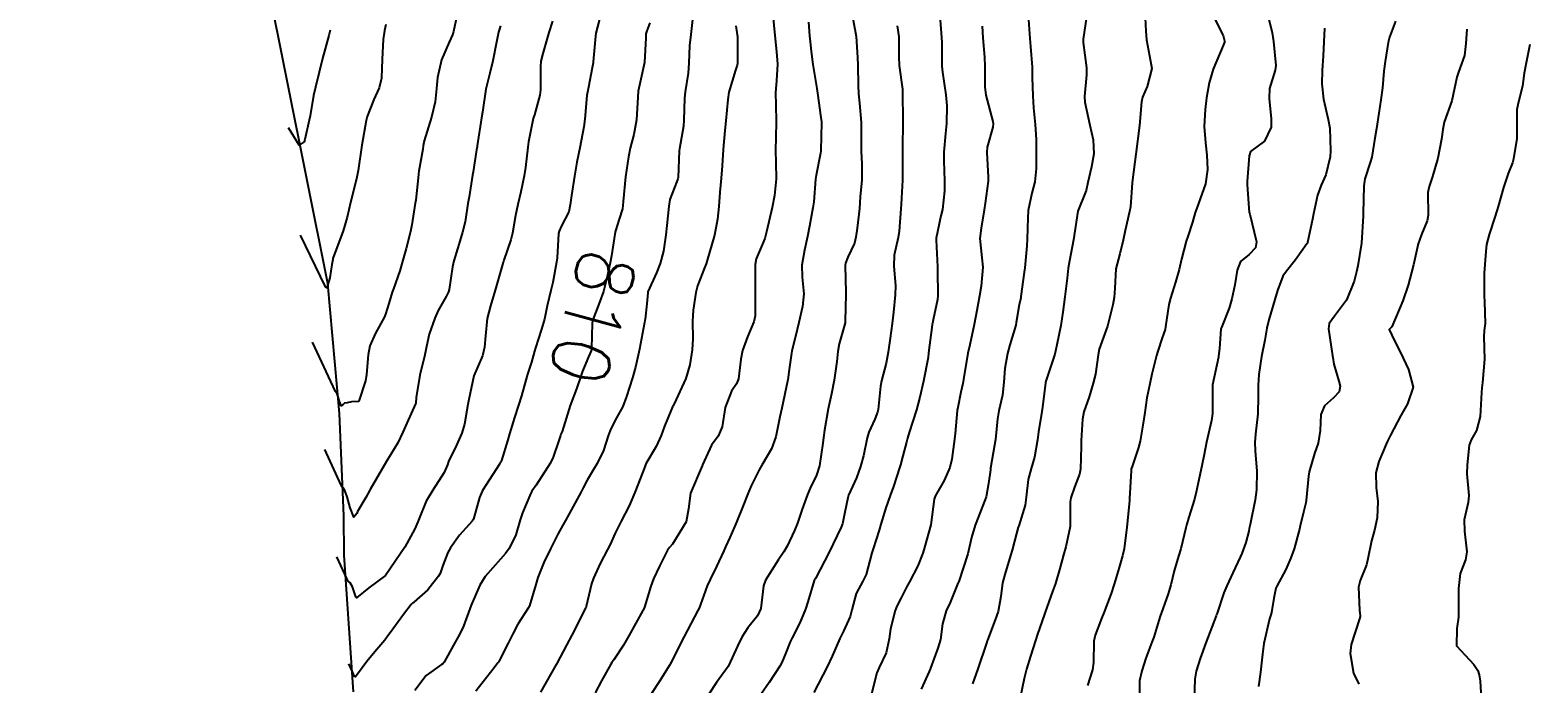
# Model space of a CAD drawing. Header units: metres. Extents: x 307586 to 320046, y 7427249 to 7434250.
# Drawn here: x 319044.4 to 319149, y 7428049.3 to 7428094.9 of the extents above; entities that cross this region are included whole.
import ezdxf
from ezdxf.enums import TextEntityAlignment as Align

# ---------------------------------------------------------------- set-up
doc = ezdxf.new("R2010")
doc.units = ezdxf.units.M
doc.header["$MEASUREMENT"] = 0
for name, color, linetype in [('Area', 45, 'Continuous'), ('Cotas', 45, 'Continuous'), ('Curvas de Nivel 1m', 11, 'Continuous'), ('Curvas de Nivel 5m', 15, 'Continuous')]:
    doc.layers.add(name, color=color, linetype=linetype)
doc.styles.add('Style-STANDARD', font='STANDARD.shx')

msp = doc.modelspace()

# ---------------------------------------------------------------- linework, layer by layer
at = {"layer": 'Area'}
msp.add_polyline3d([(319067.03, 7428048.69, 810.37), (319066.38, 7428058.22, 812.32), (319066.35, 7428060.97, 812.98), (319066.05, 7428068.1, 813.57), (319065.22, 7428077.18, 814.29), (319060.94, 7428098.53, 816.42), (319060.66, 7428099.36, 816.41), (319059.32, 7428103.87, 817.13), (319058.3, 7428107.13, 817.29), (319055.59, 7428115.32, 817.72), (319053, 7428124.51, 817.86), (319052.24, 7428127.42, 818.08), (319050.72, 7428131.81, 818.02), (319049.16, 7428137.6, 817.9), (319046.86, 7428145.3, 817.96), (319044.63, 7428152.61, 817.87), (319044.45, 7428158.94, 817.82), (319044.5, 7428161.32, 817.72), (319044.61, 7428165.44, 817.56), (319044.45, 7428167.79, 817.84), (319044.75, 7428173.58, 821.39)], dxfattribs=at)
at = {"layer": 'Curvas de Nivel 1m', "flags": 128}
for points, elevation in [([(319074.3, 7428096.18), (319074, 7428094.76), (319073.93, 7428094.52), (319073.7, 7428094.01), (319073.17, 7428092.77), (319072.89, 7428091.54), (319072.82, 7428090.77), (319072.71, 7428089.84), (319072.47, 7428088.78), (319071.96, 7428087.13), (319071.88, 7428086.79), (319071.85, 7428086.55), (319071.59, 7428085.02), (319071.55, 7428084.82), (319071.55, 7428084.79), (319071.36, 7428083), (319071.33, 7428082.79), (319071.08, 7428081.26), (319070.99, 7428080.8), (319070.7, 7428079.62), (319070.47, 7428078.8), (319070.25, 7428078.06), (319069.82, 7428076.81), (319069.73, 7428076.57), (319069.48, 7428075.79), (319069.25, 7428075.03), (319069.16, 7428074.81), (319068.56, 7428073.71), (319068.17, 7428072.82), (319068.05, 7428072.21), (319067.93, 7428070.82), (319067.85, 7428070.39), (319067.39, 7428068.97), (319067.36, 7428068.94), (319066.87, 7428068.93), (319066.59, 7428068.85), (319066.4, 7428068.82), (319066.27, 7428068.71), (319066.16, 7428068.65), (319066.05, 7428068.94), (319065.95, 7428069.28), (319065.89, 7428069.48), (319065.84, 7428069.55), (319065.81, 7428069.59), (319065.77, 7428069.64), (319064.17, 7428073.08)], 814), ([(319084.31, 7428096.05), (319083.93, 7428094.64), (319083.9, 7428094.44), (319083.75, 7428092.64), (319083.74, 7428092.58), (319083.68, 7428092.23), (319083.42, 7428090.88), (319083.37, 7428090.64), (319083.31, 7428090.3), (319083.16, 7428088.65), (319083.09, 7428088.11), (319082.81, 7428086.65), (319082.61, 7428085.64), (319082.45, 7428084.66), (319082.23, 7428083.32), (319082.15, 7428082.66), (319082.04, 7428082.18), (319081.54, 7428081.21), (319081.37, 7428080.84), (319081.33, 7428080.67), (319081.23, 7428078.96), (319081.19, 7428078.67), (319080.92, 7428077.25), (319080.78, 7428076.68), (319080.54, 7428075.61), (319080.35, 7428074.68), (319080.15, 7428073.99), (319079.73, 7428072.69), (319079.66, 7428072.47), (319079.43, 7428071.7), (319079.18, 7428070.93), (319079.11, 7428070.69), (319078.74, 7428069.35), (319078.54, 7428068.7), (319078.25, 7428067.84), (319077.91, 7428066.7), (319077.79, 7428066.28), (319077.34, 7428064.84), (319077.31, 7428064.74), (319077.3, 7428064.71), (319077.21, 7428064.58), (319076.02, 7428062.73), (319075.81, 7428062.24), (319075.39, 7428060.74), (319075.29, 7428060.59), (319074.41, 7428059.62), (319073.79, 7428058.75), (319073.61, 7428058.41), (319073.26, 7428057.51), (319073.06, 7428056.96), (319072.96, 7428056.76), (319072.21, 7428055.8), (319071.23, 7428054.95), (319071.13, 7428054.87), (319071.05, 7428054.78), (319070.52, 7428054.09), (319069.57, 7428052.8), (319069.42, 7428052.59), (319069.2, 7428052.3), (319068.51, 7428051.49), (319067.96, 7428050.82), (319067.62, 7428050.38), (319067.16, 7428049.74), (319067.09, 7428049.77), (319066.94, 7428050.1), (319066.7, 7428050.64)], 811), ([(319090.68, 7428095.6), (319090.55, 7428094.56), (319090.47, 7428093.79), (319090.42, 7428092.56), (319090.38, 7428091.85), (319090.16, 7428090.56), (319090.11, 7428090.1), (319090.08, 7428088.57), (319090.04, 7428088.16), (319089.77, 7428086.57), (319089.75, 7428086.43), (319089.67, 7428084.57), (319089.66, 7428084.49), (319089.58, 7428084.29), (319089.09, 7428083.05), (319089.02, 7428082.58), (319088.89, 7428081.23), (319088.82, 7428080.58), (319088.66, 7428079.44), (319088.43, 7428078.58), (319088.16, 7428077.93), (319087.57, 7428076.59), (319087.55, 7428076.53), (319087.48, 7428075.76), (319087.37, 7428074.69), (319087.35, 7428074.59), (319087.32, 7428074.45), (319086.97, 7428072.6), (319086.69, 7428071.34), (319086.5, 7428070.6), (319086.08, 7428069.29), (319085.81, 7428068.61), (319085.38, 7428067.8), (319084.97, 7428067.04), (319084.82, 7428066.63), (319084.46, 7428065.53), (319084.02, 7428064.63), (319083.76, 7428064.21), (319083.33, 7428063.46), (319083.05, 7428062.92), (319082.91, 7428062.64), (319082.34, 7428061.62), (319081.81, 7428060.65), (319081.63, 7428060.32), (319081.28, 7428059.69), (319080.77, 7428058.67), (319080.31, 7428057.72), (319079.89, 7428056.68), (319079.74, 7428056.19), (319079.3, 7428054.69), (319079.22, 7428054.52), (319078.48, 7428053.42), (319078.11, 7428052.7), (319077.82, 7428052.08), (319077.18, 7428050.86), (319077.13, 7428050.76), (319077.09, 7428050.71), (319076.83, 7428050.38), (319075.56, 7428048.73)], 809), ([(319096.29, 7428095.92), (319096.41, 7428094.49), (319096.53, 7428093.33), (319096.61, 7428092.49), (319096.53, 7428091.35), (319096.46, 7428090.49), (319096.48, 7428089.65), (319096.52, 7428088.49), (319096.49, 7428087.36), (319096.47, 7428086.49), (319096.49, 7428085.6), (319096.51, 7428084.49), (319096.4, 7428083.32), (319096.24, 7428082.49), (319095.84, 7428080.79), (319095.77, 7428080.5), (319095.72, 7428080.32), (319095.53, 7428079.87), (319095.12, 7428078.9), (319095.05, 7428078.5), (319095.05, 7428076.95), (319095.05, 7428076.5), (319095.04, 7428074.93), (319094.96, 7428074.51), (319094.51, 7428073.45), (319094.16, 7428072.51), (319094.05, 7428071.9), (319093.89, 7428070.52), (319093.75, 7428070.17), (319093.4, 7428069.66), (319092.96, 7428068.52), (319092.74, 7428067.17), (319092.46, 7428066.53), (319092.01, 7428065.89), (319091.38, 7428064.54), (319091.37, 7428064.51), (319091.34, 7428064.46), (319090.53, 7428062.55), (319090.4, 7428061.46), (319090.24, 7428060.56), (319089.28, 7428058.99), (319089.08, 7428058.77), (319088.94, 7428058.57), (319088.37, 7428057.47), (319087.96, 7428056.58), (319087.77, 7428056.06), (319087.32, 7428054.59), (319087.3, 7428054.52), (319087.22, 7428054.38), (319086.24, 7428052.6), (319085.86, 7428051.94), (319085.18, 7428050.93), (319085.05, 7428050.74), (319084.98, 7428050.62), (319084.32, 7428049.47), (319083.88, 7428048.63)], 807), ([(319107.92, 7428096.16), (319108.05, 7428094.35), (319108.07, 7428093.98), (319108.07, 7428092.35), (319108.11, 7428091.92), (319108.35, 7428090.34), (319108.42, 7428089.57), (319108.39, 7428088.34), (319108.33, 7428087.64), (319108.22, 7428086.34), (319108.21, 7428085.74), (319108.27, 7428084.34), (319108.27, 7428083.65), (319108.11, 7428082.34), (319108.01, 7428081.9), (319107.69, 7428080.35), (319107.68, 7428080.21), (319107.77, 7428078.35), (319107.77, 7428078.09), (319107.79, 7428076.35), (319107.77, 7428076.07), (319107.47, 7428074.64), (319107.42, 7428074.4), (319107.41, 7428074.35), (319107.4, 7428074.29), (319107.15, 7428072.35), (319107.11, 7428072.02), (319106.79, 7428070.36), (319106.53, 7428069.24), (319106.3, 7428068.37), (319105.79, 7428066.79), (319105.68, 7428066.38), (319105.62, 7428066.12), (319105.35, 7428065.15), (319105.19, 7428064.54), (319105.15, 7428064.38), (319104.7, 7428063.01), (319104.48, 7428062.39), (319104.17, 7428061.54), (319103.83, 7428060.39), (319103.71, 7428059.98), (319103.28, 7428058.67), (319103.21, 7428058.47), (319103.19, 7428058.4), (319102.79, 7428056.87), (319102.56, 7428056.41), (319102.1, 7428055.56), (319101.8, 7428054.41), (319101.69, 7428053.95), (319101.21, 7428052.93), (319100.96, 7428052.42), (319100.43, 7428051.19), (319100.07, 7428050.44), (319099.15, 7428048.65)], 803), ([(319114.11, 7428095.9), (319114.21, 7428094.27), (319114.26, 7428093.71), (319114.38, 7428092.27), (319114.39, 7428091.56), (319114.43, 7428090.27), (319114.48, 7428089.44), (319114.59, 7428088.27), (319114.66, 7428087.23), (319114.66, 7428086.27), (319114.65, 7428085.21), (319114.56, 7428084.27), (319114.36, 7428083.48), (319114.1, 7428082.27), (319114.07, 7428081.77), (319114.04, 7428080.28), (319114.01, 7428079.8), (319113.86, 7428078.28), (319113.83, 7428077.96), (319113.59, 7428076.28), (319113.58, 7428076.19), (319113.48, 7428075.69), (319113.27, 7428074.47), (319113.23, 7428074.28), (319112.83, 7428072.91), (319112.66, 7428072.29), (319112.48, 7428071.24), (319112.41, 7428070.29), (319112.31, 7428069.39), (319112.05, 7428068.29), (319111.95, 7428067.74), (319111.81, 7428066.3), (319111.76, 7428065.9), (319111.47, 7428064.3), (319111.46, 7428064.18), (319111.33, 7428063.23), (319111.18, 7428062.3), (319111.11, 7428062.1), (319110.4, 7428060.31), (319110.15, 7428059.46), (319109.88, 7428058.32), (319109.25, 7428056.4), (319109.23, 7428056.35), (319109.22, 7428056.33), (319108.65, 7428054.92), (319108.37, 7428054.34), (319108.12, 7428053.44), (319107.98, 7428052.34), (319107.8, 7428051.74), (319107.28, 7428050.35), (319107.25, 7428050.28), (319107.18, 7428050.11), (319106.63, 7428048.88)], 801), ([(319122.23, 7428096.18), (319122.3, 7428094.77), (319122.35, 7428094.18), (319122.56, 7428093.05), (319122.72, 7428092.17), (319122.41, 7428090.92), (319122.07, 7428090.18), (319122, 7428089.85), (319121.88, 7428088.19), (319121.61, 7428086.19), (319121.38, 7428084.4), (319121.35, 7428084.19), (319121.23, 7428082.53), (319121.18, 7428082.19), (319120.86, 7428080.88), (319120.72, 7428080.2), (319120.49, 7428079.24), (319120.21, 7428078.2), (319120.15, 7428076.85), (319120.1, 7428076.2), (319120, 7428075.69), (319119.64, 7428074.21), (319119.46, 7428073.69), (319119.06, 7428072.6), (319118.98, 7428072.21), (319118.79, 7428070.86), (319118.64, 7428070.22), (319118.35, 7428069.28), (319117.99, 7428068.22), (319117.89, 7428067.72), (319117.8, 7428066.23), (319117.79, 7428065.8), (319117.76, 7428064.23), (319117.69, 7428063.87), (319117.33, 7428062.98), (319117.08, 7428062.23), (319117.04, 7428061.95), (319117.04, 7428060.23), (319116.72, 7428058.8), (319116.56, 7428058.24), (319116.32, 7428057.3), (319116, 7428056.25), (319115.8, 7428055.69), (319115.29, 7428054.26), (319115.22, 7428054.05), (319114.76, 7428052.71), (319114.61, 7428052.27), (319114.27, 7428051.19), (319113.98, 7428050.27), (319113.82, 7428049.63), (319113.53, 7428048.28)], 799), ([(319126.88, 7428096.12), (319127.71, 7428094.47), (319127.81, 7428094.11), (319127.8, 7428094.01), (319127.7, 7428093.79), (319127.01, 7428092.12), (319126.72, 7428091.18), (319126.54, 7428090.13), (319126.46, 7428089.32), (319126.38, 7428088.13), (319126.47, 7428086.98), (319126.57, 7428086.13), (319126.61, 7428085.12), (319126.47, 7428084.13), (319125.87, 7428082.44), (319125.75, 7428082.14), (319125.56, 7428081.46), (319125.24, 7428080.45), (319125.13, 7428080.14), (319124.8, 7428078.87), (319124.63, 7428078.15), (319124.38, 7428077.27), (319124.02, 7428076.15), (319123.92, 7428075.72), (319123.69, 7428074.16), (319123.65, 7428073.96), (319123.46, 7428073.38), (319123.14, 7428072.47), (319123.05, 7428072.16), (319122.74, 7428070.86), (319122.58, 7428070.17), (319122.38, 7428069.2), (319122.23, 7428068.17), (319122.13, 7428067.43), (319121.92, 7428066.17), (319121.81, 7428065.73), (319121.35, 7428064.42), (319121.29, 7428064.24), (319121.28, 7428064.18), (319121.28, 7428064.11), (319121.18, 7428062.18), (319121.17, 7428062.03), (319120.99, 7428060.18), (319120.79, 7428058.68), (319120.68, 7428058.19), (319120.44, 7428057.36), (319120.11, 7428056.2), (319119.89, 7428055.55), (319119.37, 7428054.21), (319119.22, 7428053.82), (319118.77, 7428052.65), (319118.68, 7428052.22), (319118.66, 7428050.74), (319118.6, 7428050.22), (319118.25, 7428049.13)], 798), ([(319130.78, 7428096.08), (319131.13, 7428094.66), (319131.23, 7428094.07), (319131.38, 7428092.38), (319131.34, 7428092.07), (319130.95, 7428090.79), (319130.91, 7428090.08), (319131.06, 7428088.66), (319131.05, 7428088.08), (319130.6, 7428087.1), (319129.62, 7428086.39), (319129.54, 7428086.16), (319129.53, 7428086.09), (319129.38, 7428084.29), (319129.38, 7428084.09), (319129.53, 7428082.12), (319129.54, 7428082.09), (319129.56, 7428082.01), (319130.03, 7428080.09), (319129.96, 7428079.66), (319129.53, 7428079.2), (319128.91, 7428078.71), (319128.69, 7428078.1), (319128.52, 7428077.08), (319128.31, 7428076.1), (319128.13, 7428075.46), (319127.58, 7428074.11), (319127.55, 7428074.02), (319127.45, 7428072.65), (319127.39, 7428072.11), (319127.39, 7428072.05), (319126.97, 7428070.12), (319126.97, 7428068.54), (319126.97, 7428068.12), (319126.89, 7428067.62), (319126.55, 7428066.12), (319126.35, 7428065.14), (319126.14, 7428064.13), (319125.82, 7428062.63), (319125.71, 7428062.13), (319125.31, 7428060.88), (319125.14, 7428060.31), (319125.1, 7428060.14), (319124.75, 7428058.68), (319124.58, 7428058.15), (319124.28, 7428057.14), (319124.05, 7428056.15), (319123.87, 7428055.52), (319123.38, 7428054.16), (319123.34, 7428054.04), (319123.22, 7428053.68), (319122.86, 7428052.51), (319122.74, 7428052.16), (319122.32, 7428051.04), (319122.04, 7428050.17), (319121.88, 7428049.47), (319121.88, 7428048.17)], 797), ([(319065.39, 7428094.86), (319065.3, 7428094.47), (319064.85, 7428092.87), (319064.62, 7428091.92), (319064.36, 7428090.87), (319064.23, 7428090.29), (319064, 7428088.88), (319063.93, 7428088.57), (319063.62, 7428087.22), (319063.57, 7428087.05), (319063.22, 7428086.84), (319062.48, 7428088.03)], 816), ([(319077.28, 7428095.15), (319077.15, 7428094.72), (319076.99, 7428094.01), (319076.74, 7428092.72), (319076.54, 7428091.86), (319076.26, 7428090.73), (319076.02, 7428089.12), (319075.96, 7428088.74), (319075.65, 7428086.78), (319075.65, 7428086.74), (319075.64, 7428086.71), (319075.61, 7428086.51), (319075.36, 7428084.97), (319075.33, 7428084.74), (319075.09, 7428083.22), (319075.01, 7428082.75), (319074.81, 7428081.49), (319074.63, 7428080.75), (319074.36, 7428079.91), (319074.02, 7428078.75), (319073.93, 7428078.33), (319073.7, 7428076.76), (319073.65, 7428076.6), (319073.49, 7428076.28), (319072.94, 7428075.3), (319072.69, 7428074.77), (319072.31, 7428073.64), (319072.12, 7428072.78), (319072, 7428072.21), (319071.66, 7428070.79), (319071.4, 7428069.22), (319071.36, 7428068.82), (319071.35, 7428068.79), (319070.75, 7428067.43), (319070.47, 7428066.8), (319070.11, 7428066.06), (319069.34, 7428064.81), (319068.61, 7428063.54), (319068.19, 7428062.82), (319067.88, 7428062.25), (319067.3, 7428061.27), (319067.25, 7428061.14), (319067.04, 7428060.88), (319066.79, 7428061.52), (319066.57, 7428062.3), (319066.42, 7428062.75), (319066.31, 7428062.92), (319066.23, 7428063), (319066.16, 7428063.12), (319065.01, 7428065.6)], 813), ([(319080.91, 7428095.48), (319080.66, 7428094.68), (319080.23, 7428093.22), (319080.09, 7428092.69), (319080.06, 7428092.31), (319080.06, 7428090.69), (319080.02, 7428090.32), (319079.64, 7428088.95), (319079.58, 7428088.75), (319079.56, 7428088.69), (319079.24, 7428087.07), (319079.18, 7428086.69), (319079.02, 7428085.27), (319078.92, 7428084.7), (319078.69, 7428083.58), (319078.49, 7428082.7), (319078.32, 7428081.93), (319078.11, 7428080.7), (319078.01, 7428080.23), (319077.51, 7428078.8), (319077.48, 7428078.71), (319077.47, 7428078.67), (319076.9, 7428076.72), (319076.57, 7428075.63), (319076.34, 7428074.73), (319076.24, 7428073.52), (319076.17, 7428072.73), (319076.02, 7428072.14), (319075.41, 7428070.74), (319075.06, 7428069.08), (319074.99, 7428068.74), (319074.76, 7428067.36), (319074.58, 7428066.75), (319074.2, 7428065.91), (319073.66, 7428064.76), (319073.57, 7428064.53), (319073.34, 7428063.99), (319072.55, 7428062.77), (319072.09, 7428061.99), (319071.6, 7428060.78), (319071.51, 7428060.56), (319071.29, 7428060.06), (319070.61, 7428058.79), (319069.25, 7428056.81), (319068.1, 7428055.96), (319067.23, 7428055.26), (319067.18, 7428055.32), (319066.95, 7428056.02), (319066.78, 7428056.29), (319066.66, 7428056.41), (319066.55, 7428056.6), (319065.85, 7428058.12)], 812), ([(319093.71, 7428095.15), (319093.8, 7428094.52), (319093.82, 7428094.41), (319093.81, 7428092.52), (319093.8, 7428092.4), (319093.68, 7428092.05), (319093.22, 7428090.53), (319093.14, 7428090.01), (319093.01, 7428088.53), (319092.94, 7428087.85), (319092.82, 7428086.53), (319092.74, 7428085.39), (319092.67, 7428084.53), (319092.59, 7428083.55), (319092.51, 7428082.54), (319092.43, 7428081.66), (319092.22, 7428080.54), (319091.68, 7428078.71), (319091.62, 7428078.55), (319091.51, 7428078.27), (319091.03, 7428077.02), (319090.9, 7428076.56), (319090.72, 7428075.31), (319090.67, 7428074.56), (319090.69, 7428073.32), (319090.66, 7428072.56), (319090.49, 7428071.5), (319090.2, 7428070.56), (319089.4, 7428068.78), (319089.32, 7428068.64), (319089.29, 7428068.57), (319088.73, 7428067.23), (319088.48, 7428066.58), (319088.14, 7428065.8), (319087.42, 7428064.59), (319087.4, 7428064.53), (319087.34, 7428064.4), (319086.66, 7428062.6), (319086.25, 7428061.66), (319085.7, 7428060.61), (319085.28, 7428059.77), (319084.93, 7428058.97), (319084.75, 7428058.63), (319084.24, 7428057.65), (319083.77, 7428056.63), (319083.64, 7428056.24), (319083.26, 7428054.64), (319083.25, 7428054.61), (319083.22, 7428054.55), (319082.58, 7428053.28), (319082.26, 7428052.65), (319081.89, 7428051.96), (319081.21, 7428050.66), (319081.2, 7428050.63), (319081.17, 7428050.6), (319080.06, 7428048.68)], 808), ([(319098.77, 7428095.4), (319098.84, 7428094.46), (319098.98, 7428093.17), (319099.08, 7428092.46), (319099.35, 7428090.77), (319099.39, 7428090.45), (319099.64, 7428088.75), (319099.68, 7428088.45), (319099.68, 7428088.4), (319099.64, 7428086.45), (319099.64, 7428086.42), (319099.61, 7428086.28), (319099.31, 7428084.73), (319099.27, 7428084.45), (319099.14, 7428082.88), (319099.08, 7428082.45), (319098.84, 7428081.17), (319098.7, 7428080.46), (319098.49, 7428079.5), (319098.31, 7428078.46), (319098.33, 7428077.63), (319098.44, 7428076.46), (319098.36, 7428075.58), (319098.09, 7428074.46), (319097.97, 7428073.96), (319097.61, 7428072.47), (319097.59, 7428072.32), (319097.43, 7428071.19), (319097.33, 7428070.47), (319097.31, 7428070.36), (319096.9, 7428068.48), (319096.78, 7428067.87), (319096.49, 7428066.48), (319096.19, 7428065.65), (319095.52, 7428064.5), (319095.34, 7428064.19), (319094.78, 7428063.06), (319094.54, 7428062.51), (319094.2, 7428061.62), (319093.75, 7428060.52), (319093.61, 7428060.2), (319093.28, 7428059.45), (319092.99, 7428058.81), (319092.86, 7428058.52), (319092.35, 7428057.44), (319091.9, 7428056.53), (319091.7, 7428056.08), (319091.23, 7428054.79), (319091.16, 7428054.6), (319091.14, 7428054.54), (319091.06, 7428054.38), (319090.09, 7428052.56), (319089.79, 7428051.97), (319089.18, 7428050.73), (319089.12, 7428050.62), (319089.1, 7428050.57), (319088.35, 7428049.39), (319087.81, 7428048.58)], 806), ([(319104.95, 7428095.15), (319105.08, 7428094.39), (319105.08, 7428093), (319105.1, 7428092.39), (319105.32, 7428090.73), (319105.34, 7428090.38), (319105.36, 7428088.66), (319105.36, 7428088.38), (319105.33, 7428086.67), (319105.32, 7428086.38), (319105.33, 7428084.64), (319105.32, 7428084.38), (319105.23, 7428082.72), (319105.21, 7428082.38), (319105.1, 7428080.83), (319105.02, 7428080.39), (319104.75, 7428079.16), (319104.73, 7428078.39), (319104.84, 7428077.04), (319104.83, 7428076.39), (319104.7, 7428075.17), (319104.61, 7428074.39), (319104.48, 7428073.36), (319104.34, 7428072.39), (319104.2, 7428071.63), (319103.87, 7428070.4), (319103.8, 7428070.01), (319103.64, 7428068.4), (319103.59, 7428068.2), (319103.39, 7428067.71), (319102.98, 7428066.8), (319102.87, 7428066.41), (319102.6, 7428065.16), (319102.41, 7428064.41), (319102.13, 7428063.62), (319101.57, 7428062.42), (319101.51, 7428062.23), (319101.31, 7428061.23), (319101.14, 7428060.42), (319101.05, 7428060.17), (319100.22, 7428058.44), (319099.25, 7428056.61), (319099.19, 7428056.51), (319099.17, 7428056.45), (319098.72, 7428054.97), (319098.56, 7428054.46), (319098.17, 7428053.51), (319097.62, 7428052.47), (319097.48, 7428052.18), (319097.19, 7428051.41), (319096.92, 7428050.74), (319096.77, 7428050.48), (319096.03, 7428049.35), (319095.44, 7428048.5)], 804), ([(319110.9, 7428095.14), (319110.93, 7428094.32), (319111.05, 7428092.96), (319111.08, 7428092.32), (319111.08, 7428090.9), (319111.15, 7428090.32), (319111.64, 7428088.49), (319111.66, 7428088.31), (319111.63, 7428088.09), (319111.25, 7428086.68), (319111.22, 7428086.31), (319111.31, 7428084.59), (319111.3, 7428084.31), (319111.09, 7428082.79), (319111.04, 7428082.32), (319110.82, 7428081.05), (319110.72, 7428080.32), (319110.86, 7428078.98), (319110.94, 7428078.32), (319110.83, 7428076.99), (319110.7, 7428076.32), (319110.51, 7428075.29), (319110.34, 7428074.32), (319110.03, 7428072.91), (319109.9, 7428072.32), (319109.59, 7428070.49), (319109.56, 7428070.33), (319109.54, 7428070.21), (319109.41, 7428069.61), (319109.19, 7428068.54), (319109.15, 7428068.33), (319109, 7428066.71), (319108.95, 7428066.33), (319108.77, 7428064.92), (319108.64, 7428064.34), (319108.23, 7428063.44), (319107.62, 7428062.35), (319107.54, 7428062.13), (319107.3, 7428060.35), (319106.87, 7428058.76), (319106.75, 7428058.36), (319106.39, 7428057.49), (319105.82, 7428056.37), (319105.62, 7428056), (319105.24, 7428055.25), (319104.93, 7428054.68), (319104.81, 7428054.38), (319104.5, 7428053.1), (319104.39, 7428052.39), (319104.18, 7428051.41), (319103.71, 7428050.39), (319103.55, 7428050.02), (319103.16, 7428048.56)], 802), ([(319134.77, 7428094.98), (319134.73, 7428094.03), (319134.68, 7428093.05), (319134.61, 7428092.03), (319134.6, 7428091.11), (319134.71, 7428090.03), (319135.04, 7428088.62), (319135.15, 7428088.02), (319135.2, 7428086.44), (319135.18, 7428086.02), (319134.87, 7428084.76), (319134.54, 7428084.03), (319134.28, 7428083.33), (319134, 7428082.04), (319133.93, 7428081.67), (319133.59, 7428080.04), (319133.58, 7428080), (319133.54, 7428079.94), (319132.76, 7428078.82), (319132.13, 7428078.05), (319131.88, 7428077.68), (319131.5, 7428076.7), (319131.31, 7428076.06), (319130.89, 7428074.65), (319130.76, 7428074.07), (319130.61, 7428073.23), (319130.38, 7428072.08), (319130.19, 7428070.84), (319130.15, 7428070.08), (319130.16, 7428069.33), (319130.13, 7428068.08), (319129.97, 7428066.67), (319129.92, 7428066.08), (319129.95, 7428065.5), (319130.06, 7428064.08), (319130.04, 7428062.79), (319129.95, 7428062.08), (319129.58, 7428060.36), (319129.53, 7428060.09), (319129.49, 7428059.9), (319129.29, 7428059.12), (319129.02, 7428058.35), (319128.9, 7428058.09), (319128.37, 7428056.99), (319127.96, 7428056.1), (319127.75, 7428055.6), (319127.26, 7428054.11), (319127.25, 7428054.08), (319127.22, 7428054), (319126.5, 7428052.12), (319126.1, 7428051.03), (319125.82, 7428050.13), (319125.72, 7428049.59), (319125.68, 7428048.13)], 796), ([(319144.7, 7428094.93), (319144.63, 7428093.91), (319144.54, 7428093.08), (319144.13, 7428091.92), (319144.02, 7428091.58), (319143.66, 7428089.92), (319143.13, 7428088.44), (319143.03, 7428087.93), (319142.94, 7428087.24), (319142.68, 7428085.93), (319142.31, 7428084.65), (319142.08, 7428083.94), (319142, 7428083.53), (319142.01, 7428081.94), (319141.95, 7428081.55), (319141.55, 7428080.59), (319141.31, 7428079.94), (319140.98, 7428078.49), (319140.86, 7428077.95), (319140.62, 7428077.07), (319140.25, 7428075.96), (319139.47, 7428074.16), (319139.39, 7428074.06), (319139.29, 7428073.97), (319139.47, 7428073.58), (319140.27, 7428071.96), (319140.65, 7428071.17), (319140.96, 7428069.95), (319140.57, 7428068.79), (319140.11, 7428067.96), (319139.38, 7428066.6), (319139.17, 7428066.18), (319139.07, 7428065.97), (319138.57, 7428064.77), (319138.36, 7428063.98), (319138.38, 7428062.94), (319138.49, 7428061.98), (319138.46, 7428060.83), (319138.26, 7428059.98), (319138.06, 7428059.22), (319137.81, 7428057.98), (319137.7, 7428057.55), (319137.26, 7428056.47), (319137.16, 7428055.99), (319137.23, 7428054.4), (319137.27, 7428053.99), (319137.27, 7428053.95), (319137.22, 7428053.78), (319136.64, 7428052), (319136.56, 7428051.36), (319136.8, 7428050), (319137.17, 7428049.22)], 794), ([(319149.11, 7428093.86), (319148.87, 7428092.69), (319148.71, 7428091.86), (319148.59, 7428090.95), (319148.31, 7428089.86), (319148.21, 7428089.31), (319148.21, 7428087.86), (319148.19, 7428087.3), (319147.96, 7428085.87), (319147.89, 7428085.59), (319147.6, 7428084.86), (319147.26, 7428083.87), (319146.9, 7428082.55), (319146.69, 7428081.88), (319146.26, 7428080.6), (319146.09, 7428079.89), (319146.03, 7428079.4), (319145.93, 7428077.89), (319145.91, 7428076.31), (319145.94, 7428075.89), (319145.98, 7428074.4), (319145.91, 7428073.89), (319145.89, 7428073.47), (319145.94, 7428071.89), (319145.81, 7428070.28), (319145.75, 7428069.9), (319145.73, 7428069.58), (319145.65, 7428067.9), (319145.38, 7428066.93), (319145.01, 7428066.27), (319144.87, 7428065.91), (319144.73, 7428064.53), (319144.72, 7428063.91), (319144.84, 7428062.39), (319144.81, 7428061.91), (319144.52, 7428060.7), (319144.54, 7428059.91), (319144.72, 7428058.47), (319144.62, 7428057.91), (319144.24, 7428056.94), (319144.13, 7428055.91), (319144.12, 7428055.03), (319144.13, 7428053.91), (319144.02, 7428053.11), (319144, 7428051.91), (319145.19, 7428050.6), (319145.48, 7428050.19), (319145.57, 7428049.89), (319145.63, 7428049.44), (319145.73, 7428047.89)], 793)]:
    msp.add_lwpolyline(points, dxfattribs=dict(at, elevation=elevation))
at = {"layer": 'Curvas de Nivel 5m', "flags": 128}
for points, elevation in [([(319101.73, 7428096.43), (319102.1, 7428094.42), (319102.2, 7428092.94), (319102.21, 7428092.42), (319102.23, 7428090.99), (319102.25, 7428090.42), (319102.32, 7428089.75), (319102.45, 7428088.42), (319102.45, 7428087.25), (319102.45, 7428086.42), (319102.49, 7428085.52), (319102.49, 7428084.42), (319102.38, 7428083.23), (319102.32, 7428082.42), (319102.17, 7428081.05), (319102.08, 7428080.42), (319101.97, 7428079.99), (319101.52, 7428079.01), (319101.35, 7428078.6), (319101.32, 7428078.43), (319101.37, 7428076.56), (319101.37, 7428076.43), (319101.34, 7428074.56), (319101.32, 7428074.43), (319100.91, 7428072.98), (319100.81, 7428072.44), (319100.74, 7428071.74), (319100.57, 7428070.43), (319100.37, 7428069.48), (319100.15, 7428068.44), (319099.88, 7428066.95), (319099.81, 7428066.44), (319099.77, 7428066.04), (319099.54, 7428064.45), (319099.34, 7428063.81), (319098.89, 7428062.9), (319098.7, 7428062.46), (319098.33, 7428061.43), (319098, 7428060.46), (319097.8, 7428059.95), (319097.28, 7428058.86), (319097.06, 7428058.47), (319096.66, 7428057.87), (319095.76, 7428056.49), (319095.64, 7428056.1), (319095.45, 7428054.5), (319095.22, 7428054), (319094.54, 7428053.17), (319094.12, 7428052.51), (319093.82, 7428051.89), (319093.2, 7428050.52), (319093.19, 7428050.5), (319093.17, 7428050.47), (319092.35, 7428049.34), (319091.82, 7428048.53)], 805), ([(319118.17, 7428095.78), (319117.94, 7428094.23), (319117.94, 7428093.99), (319118.16, 7428092.23), (319118.17, 7428091.73), (319118.02, 7428090.23), (319118.05, 7428089.83), (319118.41, 7428088.22), (319118.63, 7428087.21), (319118.68, 7428086.22), (319118.51, 7428085.31), (319118.27, 7428084.22), (319118.14, 7428083.66), (319117.56, 7428082.23), (319117.26, 7428080.23), (319116.99, 7428078.77), (319116.9, 7428078.24), (319116.82, 7428077.56), (319116.66, 7428076.24), (319116.53, 7428075.19), (319116.39, 7428074.25), (319116.11, 7428072.91), (319115.95, 7428072.25), (319115.43, 7428070.64), (319115.33, 7428070.36), (319115.3, 7428070.26), (319115.1, 7428068.56), (319115.06, 7428068.26), (319114.82, 7428066.83), (319114.74, 7428066.27), (319114.55, 7428065.07), (319114.32, 7428064.27), (319114.11, 7428063.5), (319113.97, 7428062.27), (319113.88, 7428061.72), (319113.44, 7428060.28), (319113.41, 7428060.17), (319113.29, 7428059.73), (319112.99, 7428058.57), (319112.9, 7428058.28), (319112.51, 7428057.04), (319112.32, 7428056.29), (319112.19, 7428055.34), (319112, 7428054.29), (319111.8, 7428053.71), (319111.27, 7428052.3), (319111.25, 7428052.25), (319111.2, 7428052.1), (319110.58, 7428050.31), (319110.22, 7428049.26)], 800), ([(319069.27, 7428095.25), (319069.19, 7428094.82), (319069.09, 7428094.21), (319069.02, 7428092.82), (319068.98, 7428091.5), (319068.8, 7428090.82), (319068.44, 7428090.02), (319067.98, 7428088.83), (319067.91, 7428088.55), (319067.61, 7428086.83), (319067.35, 7428085.07), (319067.31, 7428084.83), (319067.24, 7428084.49), (319066.82, 7428082.84), (319066.58, 7428081.81), (319066.29, 7428080.85), (319065.59, 7428078.93), (319065.57, 7428078.86), (319065.51, 7428078.5), (319065.36, 7428077.58), (319065.15, 7428076.88), (319065.07, 7428076.94), (319063.32, 7428080.55)], 815), ([(319087.71, 7428095.37), (319087.49, 7428094.81), (319087.43, 7428094.59), (319087.42, 7428094.31), (319087.32, 7428092.6), (319087.03, 7428091.23), (319086.89, 7428090.6), (319086.83, 7428089.79), (319086.76, 7428088.6), (319086.59, 7428087.57), (319086.33, 7428086.61), (319086.2, 7428086.02), (319085.99, 7428084.61), (319085.84, 7428082.89), (319085.82, 7428082.62), (319085.79, 7428082.39), (319085.55, 7428081.67), (319085.3, 7428080.86), (319085.26, 7428080.62), (319085.03, 7428079.11), (319084.93, 7428078.63), (319084.67, 7428077.46), (319084.46, 7428076.63), (319084.2, 7428075.92), (319083.72, 7428074.64), (319083.68, 7428074.42), (319083.62, 7428072.64), (319083.6, 7428072.48), (319083.43, 7428072.07), (319083, 7428071.06), (319082.86, 7428070.65), (319082.58, 7428069.83), (319082.15, 7428068.66), (319081.57, 7428066.86), (319081.5, 7428066.67), (319081.47, 7428066.57), (319081.37, 7428066.29), (319080.95, 7428065.06), (319080.77, 7428064.67), (319079.76, 7428063.12), (319079.47, 7428062.69), (319079.42, 7428062.59), (319079.32, 7428062.39), (319078.81, 7428061.19), (319078.66, 7428060.7), (319078.34, 7428059.64), (319077.88, 7428058.7), (319077.62, 7428058.35), (319077.27, 7428057.94), (319076.22, 7428056.73), (319075.84, 7428056.13), (319075.22, 7428054.74), (319074.69, 7428053.27), (319074.45, 7428052.75), (319074, 7428051.94), (319073.35, 7428050.76), (319073.27, 7428050.66), (319073.17, 7428050.59), (319072.1, 7428049.83), (319071.31, 7428048.78)], 810), ([(319139.73, 7428095.49), (319139.32, 7428094.37), (319139.21, 7428093.98), (319139.01, 7428092.66), (319138.92, 7428091.98), (319138.82, 7428090.83), (319138.72, 7428089.98), (319138.57, 7428089.06), (319138.4, 7428087.98), (319138.3, 7428087.31), (319138.07, 7428085.99), (319137.97, 7428085.62), (319137.6, 7428084.49), (319137.52, 7428083.99), (319137.48, 7428082.08), (319137.47, 7428081.99), (319137.47, 7428081.9), (319137.37, 7428079.99), (319137.11, 7428078.41), (319137, 7428078), (319136.85, 7428077.34), (319136.31, 7428076.01), (319135.48, 7428074.89), (319135.1, 7428074.39), (319135.06, 7428074.02), (319135.34, 7428072.13), (319135.35, 7428072.02), (319135.44, 7428071.56), (319135.78, 7428070.36), (319135.87, 7428070.01), (319135.81, 7428069.62), (319135.41, 7428069.21), (319134.78, 7428068.65), (319134.53, 7428068.03), (319134.48, 7428066.93), (319134.33, 7428066.03), (319134.07, 7428065.32), (319133.7, 7428064.04), (319133.65, 7428063.73), (319133.5, 7428062.04), (319133.48, 7428061.88), (319133.31, 7428061.22), (319133.08, 7428060.27), (319133.03, 7428060.04), (319132.65, 7428058.68), (319132.43, 7428058.05), (319132.08, 7428057.24), (319131.45, 7428056.06), (319131.39, 7428055.92), (319131.24, 7428055.23), (319131.07, 7428054.22), (319131.03, 7428054.06), (319130.94, 7428053.78), (319130.55, 7428052.07), (319130.45, 7428051.32), (319130.32, 7428050.07), (319130.18, 7428049.06)], 795)]:
    msp.add_lwpolyline(points, dxfattribs=dict(at, elevation=elevation))

# ---------------------------------------------------------------- texts
at = {"layer": 'Cotas', "style": 'Style-STANDARD'}
msp.add_text('810', height=4, rotation=254.8797, dxfattribs=at).set_placement((319083.73, 7428074.8, 810), align=Align.MIDDLE_CENTER)

doc.saveas('drawing.dxf')
